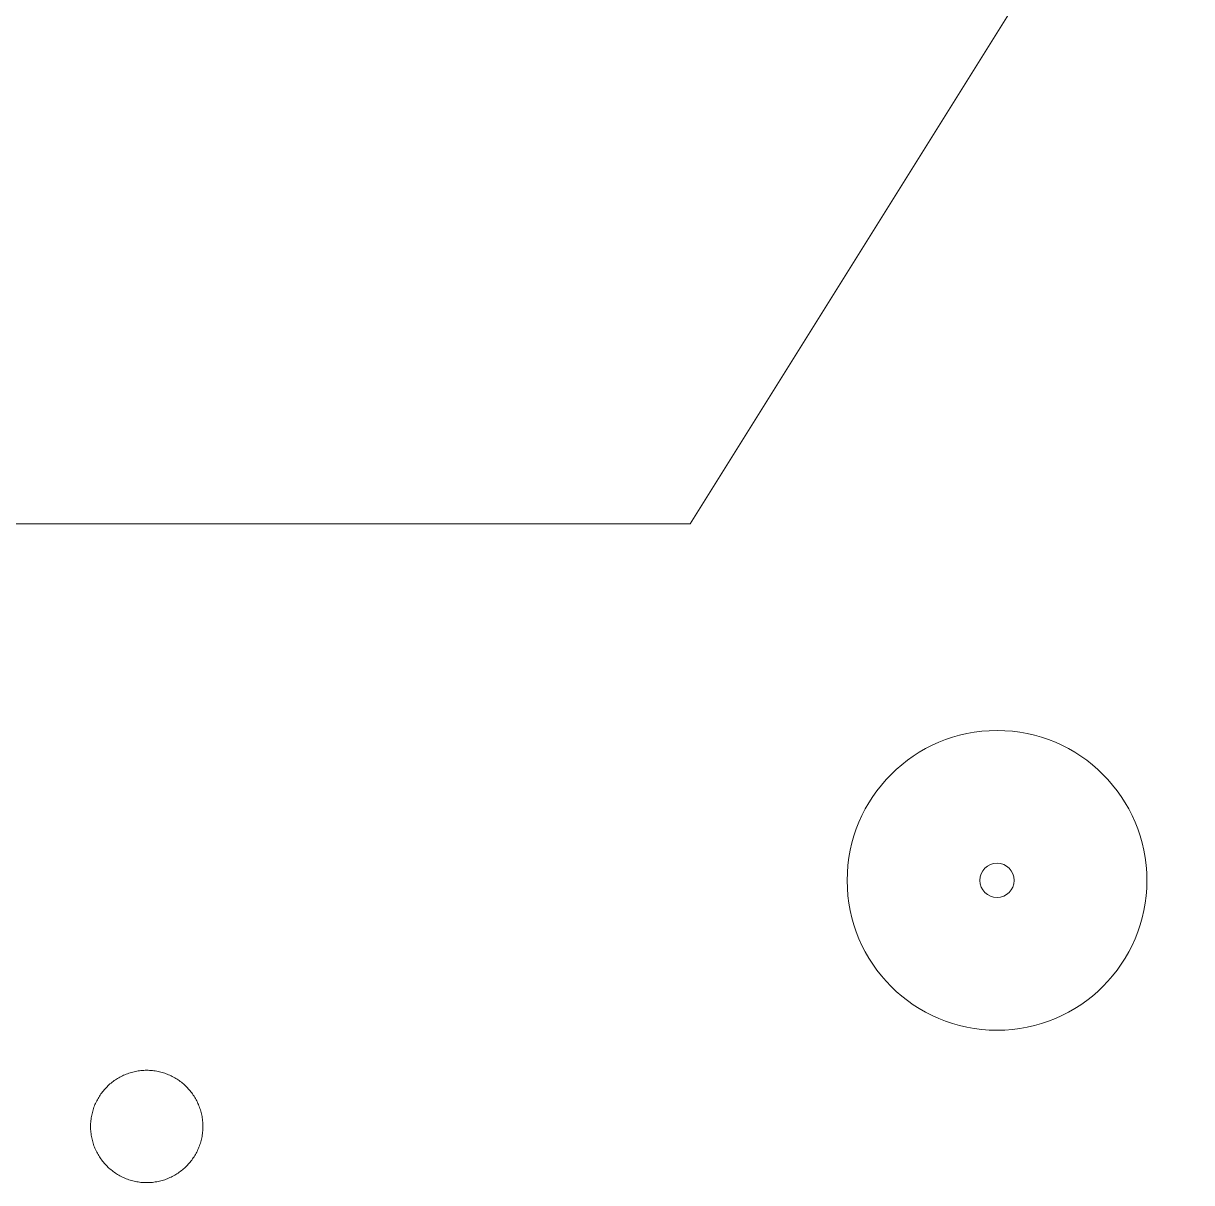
# Model space of a CAD drawing. Header units: millimetres. Extents: x -219 to 191, y -102 to 142.
# Drawn here: x -123.1 to -27.6, y -61.4 to 33.4 of the extents above; entities that cross this region are included whole.
import ezdxf

# ---------------------------------------------------------------- set-up
doc = ezdxf.new("R2010")
doc.units = ezdxf.units.MM
doc.header["$MEASUREMENT"] = 0
doc.layers.add('Camada 1', color=7, linetype='Continuous')

msp = doc.modelspace()

# ---------------------------------------------------------------- linework, layer by layer
at = {"layer": 'Camada 1', "color": 1, "lineweight": 9}
for points, knots in [([(-218.6174, -7.5542), (-218.6174, -7.5542), (-218.6174, 46.413), (-218.6174, 46.413), (-218.6174, 46.413), (-218.6174, 62.7287), (-210.6568, 78.0181), (-197.2905, 87.3746), (-197.2905, 87.3746), (-197.2905, 87.3746), (-131.5294, 133.4074), (-131.5294, 133.4074), (-131.5294, 133.4074), (-123.1252, 139.2903), (-113.1148, 142.4458), (-102.8562, 142.4458), (-102.8562, 142.4458), (-102.8562, 142.4458), (56.3826, 142.4458), (56.3826, 142.4458), (56.3826, 142.4458), (63.0131, 142.4458), (69.3719, 139.8118), (74.0603, 135.1234), (74.0603, 135.1234), (78.7487, 130.435), (81.3826, 124.0762), (81.3826, 117.4458), (81.3826, 117.4458), (81.3826, 117.4458), (81.3826, 112.9409), (81.3826, 112.9409), (81.3826, 112.9409), (81.3826, 101.0238), (72.9712, 90.7635), (61.2856, 88.4263), (61.2856, 88.4263), (61.2856, 88.4263), (2.5409, 76.6774), (2.5409, 76.6774), (2.5409, 76.6774), (-10.9627, 73.9767), (-22.7546, 65.8261), (-30.0533, 54.1483), (-30.0533, 54.1483), (-30.0533, 54.1483), (-68.6174, -7.5542), (-68.6174, -7.5542), (-68.6174, -7.5542), (-68.6174, -7.5542), (-218.6174, -7.5542), (-218.6174, -7.5542)], [0, 0, 0, 0, 0.0714286, 0.0714286, 0.0714286, 0.0714286, 0.1428571, 0.1428571, 0.1428571, 0.1428571, 0.2142857, 0.2142857, 0.2142857, 0.2142857, 0.2857143, 0.2857143, 0.2857143, 0.2857143, 0.3571429, 0.3571429, 0.3571429, 0.3571429, 0.4285714, 0.4285714, 0.4285714, 0.4285714, 0.5, 0.5, 0.5, 0.5, 0.5714286, 0.5714286, 0.5714286, 0.5714286, 0.6428571, 0.6428571, 0.6428571, 0.6428571, 0.7142857, 0.7142857, 0.7142857, 0.7142857, 0.7857143, 0.7857143, 0.7857143, 0.7857143, 0.8571429, 0.8571429, 0.8571429, 0.8571429, 1, 1, 1, 1]), ([(-55.7717, -36.6831), (-55.7717, -29.9177), (-50.2872, -24.4332), (-43.5217, -24.4331), (-43.5217, -24.4331), (-36.7563, -24.4331), (-31.2718, -29.9176), (-31.2718, -36.6831), (-31.2718, -36.6831), (-31.2718, -43.4485), (-36.7563, -48.933), (-43.5217, -48.933), (-43.5217, -48.933), (-50.2871, -48.9331), (-55.7717, -43.4486), (-55.7717, -36.6832)], [0, 0, 0, 0, 0.2, 0.2, 0.2, 0.2, 0.4, 0.4, 0.4, 0.4, 0.6, 0.6, 0.6, 0.6, 1, 1, 1, 1]), ([(-44.9217, -36.6831), (-44.9217, -35.9099), (-44.2949, -35.2831), (-43.5217, -35.2831), (-43.5217, -35.2831), (-42.7485, -35.2831), (-42.1217, -35.9099), (-42.1217, -36.6831), (-42.1217, -36.6831), (-42.1217, -37.4563), (-42.7485, -38.0831), (-43.5217, -38.0831), (-43.5217, -38.0831), (-44.2949, -38.0831), (-44.9217, -37.4563), (-44.9217, -36.6831)], [0, 0, 0, 0, 0.2, 0.2, 0.2, 0.2, 0.4, 0.4, 0.4, 0.4, 0.6, 0.6, 0.6, 0.6, 1, 1, 1, 1]), ([(-113.03, -52.2014), (-113.03, -52.2014), (-113.1486, -52.2029), (-113.1486, -52.2029), (-113.1486, -52.2029), (-113.1486, -52.2029), (-113.2663, -52.2074), (-113.2663, -52.2074), (-113.2663, -52.2074), (-113.2663, -52.2074), (-113.3832, -52.2148), (-113.3832, -52.2148), (-113.3832, -52.2148), (-113.3832, -52.2148), (-113.4994, -52.2251), (-113.4994, -52.2251), (-113.4994, -52.2251), (-113.4994, -52.2251), (-113.6147, -52.2383), (-113.6147, -52.2383), (-113.6147, -52.2383), (-113.6147, -52.2383), (-113.7291, -52.2543), (-113.7291, -52.2543), (-113.7291, -52.2543), (-113.7291, -52.2543), (-113.8426, -52.2731), (-113.8426, -52.2731), (-113.8426, -52.2731), (-113.8426, -52.2731), (-113.9551, -52.2947), (-113.9551, -52.2947), (-113.9551, -52.2947), (-113.9551, -52.2947), (-114.0667, -52.319), (-114.0667, -52.319), (-114.0667, -52.319), (-114.0667, -52.319), (-114.1772, -52.346), (-114.1772, -52.346), (-114.1772, -52.346), (-114.1772, -52.346), (-114.2866, -52.3756), (-114.2866, -52.3756), (-114.2866, -52.3756), (-114.2866, -52.3756), (-114.395, -52.4078), (-114.395, -52.4078), (-114.395, -52.4078), (-114.395, -52.4078), (-114.5022, -52.4426), (-114.5022, -52.4426), (-114.5022, -52.4426), (-114.5022, -52.4426), (-114.6083, -52.48), (-114.6083, -52.48), (-114.6083, -52.48), (-114.6083, -52.48), (-114.7131, -52.5198), (-114.7131, -52.5198), (-114.7131, -52.5198), (-114.7131, -52.5198), (-114.8167, -52.5622), (-114.8167, -52.5622), (-114.8167, -52.5622), (-114.8167, -52.5622), (-114.919, -52.6069), (-114.919, -52.6069), (-114.919, -52.6069), (-114.919, -52.6069), (-115.02, -52.6541), (-115.02, -52.6541), (-115.02, -52.6541), (-115.02, -52.6541), (-115.1197, -52.7036), (-115.1197, -52.7036), (-115.1197, -52.7036), (-115.1197, -52.7036), (-115.2179, -52.7554), (-115.2179, -52.7554), (-115.2179, -52.7554), (-115.2179, -52.7554), (-115.3148, -52.8096), (-115.3148, -52.8096), (-115.3148, -52.8096), (-115.3148, -52.8096), (-115.4101, -52.866), (-115.4101, -52.866), (-115.4101, -52.866), (-115.4101, -52.866), (-115.504, -52.9246), (-115.504, -52.9246), (-115.504, -52.9246), (-115.504, -52.9246), (-115.5964, -52.9853), (-115.5964, -52.9853), (-115.5964, -52.9853), (-115.5964, -52.9853), (-115.6872, -53.0483), (-115.6872, -53.0483), (-115.6872, -53.0483), (-115.6872, -53.0483), (-115.7763, -53.1133), (-115.7763, -53.1133), (-115.7763, -53.1133), (-115.7763, -53.1133), (-115.8639, -53.1804), (-115.8639, -53.1804), (-115.8639, -53.1804), (-115.8639, -53.1804), (-115.9497, -53.2496), (-115.9497, -53.2496), (-115.9497, -53.2496), (-115.9497, -53.2496), (-116.0339, -53.3207), (-116.0339, -53.3207), (-116.0339, -53.3207), (-116.0339, -53.3207), (-116.1163, -53.3938), (-116.1163, -53.3938), (-116.1163, -53.3938), (-116.1163, -53.3938), (-116.1969, -53.4689), (-116.1969, -53.4689), (-116.1969, -53.4689), (-116.1969, -53.4689), (-116.2757, -53.5458), (-116.2757, -53.5458), (-116.2757, -53.5458), (-116.2757, -53.5458), (-116.3526, -53.6246), (-116.3526, -53.6246), (-116.3526, -53.6246), (-116.3526, -53.6246), (-116.4277, -53.7052), (-116.4277, -53.7052), (-116.4277, -53.7052), (-116.4277, -53.7052), (-116.5008, -53.7876), (-116.5008, -53.7876), (-116.5008, -53.7876), (-116.5008, -53.7876), (-116.5719, -53.8718), (-116.5719, -53.8718), (-116.5719, -53.8718), (-116.5719, -53.8718), (-116.6411, -53.9576), (-116.6411, -53.9576), (-116.6411, -53.9576), (-116.6411, -53.9576), (-116.7082, -54.0452), (-116.7082, -54.0452), (-116.7082, -54.0452), (-116.7082, -54.0452), (-116.7732, -54.1344), (-116.7732, -54.1344), (-116.7732, -54.1344), (-116.7732, -54.1344), (-116.8362, -54.2251), (-116.8362, -54.2251), (-116.8362, -54.2251), (-116.8362, -54.2251), (-116.897, -54.3175), (-116.897, -54.3175), (-116.897, -54.3175), (-116.897, -54.3175), (-116.9556, -54.4114), (-116.9556, -54.4114), (-116.9556, -54.4114), (-116.9556, -54.4114), (-117.012, -54.5067), (-117.012, -54.5067), (-117.012, -54.5067), (-117.012, -54.5067), (-117.0661, -54.6036), (-117.0661, -54.6036), (-117.0661, -54.6036), (-117.0661, -54.6036), (-117.1179, -54.7018), (-117.1179, -54.7018), (-117.1179, -54.7018), (-117.1179, -54.7018), (-117.1675, -54.8015), (-117.1675, -54.8015), (-117.1675, -54.8015), (-117.1675, -54.8015), (-117.2146, -54.9025), (-117.2146, -54.9025), (-117.2146, -54.9025), (-117.2146, -54.9025), (-117.2594, -55.0048), (-117.2594, -55.0048), (-117.2594, -55.0048), (-117.2594, -55.0048), (-117.3017, -55.1084), (-117.3017, -55.1084), (-117.3017, -55.1084), (-117.3017, -55.1084), (-117.3416, -55.2132), (-117.3416, -55.2132), (-117.3416, -55.2132), (-117.3416, -55.2132), (-117.3789, -55.3193), (-117.3789, -55.3193), (-117.3789, -55.3193), (-117.3789, -55.3193), (-117.4137, -55.4265), (-117.4137, -55.4265), (-117.4137, -55.4265), (-117.4137, -55.4265), (-117.446, -55.5349), (-117.446, -55.5349), (-117.446, -55.5349), (-117.446, -55.5349), (-117.4756, -55.6443), (-117.4756, -55.6443), (-117.4756, -55.6443), (-117.4756, -55.6443), (-117.5026, -55.7549), (-117.5026, -55.7549), (-117.5026, -55.7549), (-117.5026, -55.7549), (-117.5268, -55.8664), (-117.5268, -55.8664), (-117.5268, -55.8664), (-117.5268, -55.8664), (-117.5484, -55.9789), (-117.5484, -55.9789), (-117.5484, -55.9789), (-117.5484, -55.9789), (-117.5672, -56.0924), (-117.5672, -56.0924), (-117.5672, -56.0924), (-117.5672, -56.0924), (-117.5832, -56.2068), (-117.5832, -56.2068), (-117.5832, -56.2068), (-117.5832, -56.2068), (-117.5964, -56.3221), (-117.5964, -56.3221), (-117.5964, -56.3221), (-117.5964, -56.3221), (-117.6067, -56.4383), (-117.6067, -56.4383), (-117.6067, -56.4383), (-117.6067, -56.4383), (-117.6141, -56.5552), (-117.6141, -56.5552), (-117.6141, -56.5552), (-117.6141, -56.5552), (-117.6186, -56.673), (-117.6186, -56.673), (-117.6186, -56.673), (-117.6186, -56.673), (-117.6201, -56.7914), (-117.6201, -56.7914), (-117.6201, -56.7914), (-117.6201, -56.7914), (-117.6186, -56.9099), (-117.6186, -56.9099), (-117.6186, -56.9099), (-117.6186, -56.9099), (-117.6141, -57.0276), (-117.6141, -57.0276), (-117.6141, -57.0276), (-117.6141, -57.0276), (-117.6067, -57.1446), (-117.6067, -57.1446), (-117.6067, -57.1446), (-117.6067, -57.1446), (-117.5964, -57.2607), (-117.5964, -57.2607), (-117.5964, -57.2607), (-117.5964, -57.2607), (-117.5832, -57.376), (-117.5832, -57.376), (-117.5832, -57.376), (-117.5832, -57.376), (-117.5672, -57.4904), (-117.5672, -57.4904), (-117.5672, -57.4904), (-117.5672, -57.4904), (-117.5484, -57.6039), (-117.5484, -57.6039), (-117.5484, -57.6039), (-117.5484, -57.6039), (-117.5268, -57.7165), (-117.5268, -57.7165), (-117.5268, -57.7165), (-117.5268, -57.7165), (-117.5026, -57.828), (-117.5026, -57.828), (-117.5026, -57.828), (-117.5026, -57.828), (-117.4756, -57.9385), (-117.4756, -57.9385), (-117.4756, -57.9385), (-117.4756, -57.9385), (-117.446, -58.048), (-117.446, -58.048), (-117.446, -58.048), (-117.446, -58.048), (-117.4137, -58.1563), (-117.4137, -58.1563), (-117.4137, -58.1563), (-117.4137, -58.1563), (-117.3789, -58.2636), (-117.3789, -58.2636), (-117.3789, -58.2636), (-117.3789, -58.2636), (-117.3416, -58.3696), (-117.3416, -58.3696), (-117.3416, -58.3696), (-117.3416, -58.3696), (-117.3017, -58.4745), (-117.3017, -58.4745), (-117.3017, -58.4745), (-117.3017, -58.4745), (-117.2594, -58.578), (-117.2594, -58.578), (-117.2594, -58.578), (-117.2594, -58.578), (-117.2146, -58.6804), (-117.2146, -58.6804), (-117.2146, -58.6804), (-117.2146, -58.6804), (-117.1675, -58.7814), (-117.1675, -58.7814), (-117.1675, -58.7814), (-117.1675, -58.7814), (-117.118, -58.881), (-117.118, -58.881), (-117.118, -58.881), (-117.118, -58.881), (-117.0661, -58.9793), (-117.0661, -58.9793), (-117.0661, -58.9793), (-117.0661, -58.9793), (-117.012, -59.0761), (-117.012, -59.0761), (-117.012, -59.0761), (-117.012, -59.0761), (-116.9556, -59.1715), (-116.9556, -59.1715), (-116.9556, -59.1715), (-116.9556, -59.1715), (-116.897, -59.2654), (-116.897, -59.2654), (-116.897, -59.2654), (-116.897, -59.2654), (-116.8362, -59.3577), (-116.8362, -59.3577), (-116.8362, -59.3577), (-116.8362, -59.3577), (-116.7733, -59.4485), (-116.7733, -59.4485), (-116.7733, -59.4485), (-116.7733, -59.4485), (-116.7082, -59.5377), (-116.7082, -59.5377), (-116.7082, -59.5377), (-116.7082, -59.5377), (-116.6411, -59.6252), (-116.6411, -59.6252), (-116.6411, -59.6252), (-116.6411, -59.6252), (-116.572, -59.7111), (-116.572, -59.7111), (-116.572, -59.7111), (-116.572, -59.7111), (-116.5008, -59.7952), (-116.5008, -59.7952), (-116.5008, -59.7952), (-116.5008, -59.7952), (-116.4277, -59.8776), (-116.4277, -59.8776), (-116.4277, -59.8776), (-116.4277, -59.8776), (-116.3527, -59.9582), (-116.3527, -59.9582), (-116.3527, -59.9582), (-116.3527, -59.9582), (-116.2757, -60.037), (-116.2757, -60.037), (-116.2757, -60.037), (-116.2757, -60.037), (-116.1969, -60.114), (-116.1969, -60.114), (-116.1969, -60.114), (-116.1969, -60.114), (-116.1163, -60.189), (-116.1163, -60.189), (-116.1163, -60.189), (-116.1163, -60.189), (-116.0339, -60.2621), (-116.0339, -60.2621), (-116.0339, -60.2621), (-116.0339, -60.2621), (-115.9498, -60.3333), (-115.9498, -60.3333), (-115.9498, -60.3333), (-115.9498, -60.3333), (-115.8639, -60.4024), (-115.8639, -60.4024), (-115.8639, -60.4024), (-115.8639, -60.4024), (-115.7764, -60.4696), (-115.7764, -60.4696), (-115.7764, -60.4696), (-115.7764, -60.4696), (-115.6872, -60.5346), (-115.6872, -60.5346), (-115.6872, -60.5346), (-115.6872, -60.5346), (-115.5964, -60.5975), (-115.5964, -60.5975), (-115.5964, -60.5975), (-115.5964, -60.5975), (-115.5041, -60.6583), (-115.5041, -60.6583), (-115.5041, -60.6583), (-115.5041, -60.6583), (-115.4102, -60.7169), (-115.4102, -60.7169), (-115.4102, -60.7169), (-115.4102, -60.7169), (-115.3148, -60.7733), (-115.3148, -60.7733), (-115.3148, -60.7733), (-115.3148, -60.7733), (-115.218, -60.8274), (-115.218, -60.8274), (-115.218, -60.8274), (-115.218, -60.8274), (-115.1197, -60.8793), (-115.1197, -60.8793), (-115.1197, -60.8793), (-115.1197, -60.8793), (-115.0201, -60.9288), (-115.0201, -60.9288), (-115.0201, -60.9288), (-115.0201, -60.9288), (-114.9191, -60.976), (-114.9191, -60.976), (-114.9191, -60.976), (-114.9191, -60.976), (-114.8167, -61.0207), (-114.8167, -61.0207), (-114.8167, -61.0207), (-114.8167, -61.0207), (-114.7131, -61.0631), (-114.7131, -61.0631), (-114.7131, -61.0631), (-114.7131, -61.0631), (-114.6083, -61.1029), (-114.6083, -61.1029), (-114.6083, -61.1029), (-114.6083, -61.1029), (-114.5023, -61.1403), (-114.5023, -61.1403), (-114.5023, -61.1403), (-114.5023, -61.1403), (-114.395, -61.1751), (-114.395, -61.1751), (-114.395, -61.1751), (-114.395, -61.1751), (-114.2867, -61.2073), (-114.2867, -61.2073), (-114.2867, -61.2073), (-114.2867, -61.2073), (-114.1772, -61.2369), (-114.1772, -61.2369), (-114.1772, -61.2369), (-114.1772, -61.2369), (-114.0667, -61.2639), (-114.0667, -61.2639), (-114.0667, -61.2639), (-114.0667, -61.2639), (-113.9551, -61.2882), (-113.9551, -61.2882), (-113.9551, -61.2882), (-113.9551, -61.2882), (-113.8426, -61.3098), (-113.8426, -61.3098), (-113.8426, -61.3098), (-113.8426, -61.3098), (-113.7291, -61.3286), (-113.7291, -61.3286), (-113.7291, -61.3286), (-113.7291, -61.3286), (-113.6147, -61.3446), (-113.6147, -61.3446), (-113.6147, -61.3446), (-113.6147, -61.3446), (-113.4994, -61.3578), (-113.4994, -61.3578), (-113.4994, -61.3578), (-113.4994, -61.3578), (-113.3833, -61.3681), (-113.3833, -61.3681), (-113.3833, -61.3681), (-113.3833, -61.3681), (-113.2663, -61.3755), (-113.2663, -61.3755), (-113.2663, -61.3755), (-113.2663, -61.3755), (-113.1486, -61.38), (-113.1486, -61.38), (-113.1486, -61.38), (-113.1486, -61.38), (-113.0301, -61.3814), (-113.0301, -61.3814), (-113.0301, -61.3814), (-113.0301, -61.3814), (-112.9116, -61.38), (-112.9116, -61.38), (-112.9116, -61.38), (-112.9116, -61.38), (-112.7939, -61.3755), (-112.7939, -61.3755), (-112.7939, -61.3755), (-112.7939, -61.3755), (-112.6769, -61.3681), (-112.6769, -61.3681), (-112.6769, -61.3681), (-112.6769, -61.3681), (-112.5608, -61.3578), (-112.5608, -61.3578), (-112.5608, -61.3578), (-112.5608, -61.3578), (-112.4455, -61.3446), (-112.4455, -61.3446), (-112.4455, -61.3446), (-112.4455, -61.3446), (-112.3311, -61.3286), (-112.3311, -61.3286), (-112.3311, -61.3286), (-112.3311, -61.3286), (-112.2176, -61.3098), (-112.2176, -61.3098), (-112.2176, -61.3098), (-112.2176, -61.3098), (-112.1051, -61.2882), (-112.1051, -61.2882), (-112.1051, -61.2882), (-112.1051, -61.2882), (-111.9935, -61.2639), (-111.9935, -61.2639), (-111.9935, -61.2639), (-111.9935, -61.2639), (-111.883, -61.2369), (-111.883, -61.2369), (-111.883, -61.2369), (-111.883, -61.2369), (-111.7735, -61.2073), (-111.7735, -61.2073), (-111.7735, -61.2073), (-111.7735, -61.2073), (-111.6652, -61.1751), (-111.6652, -61.1751), (-111.6652, -61.1751), (-111.6652, -61.1751), (-111.5579, -61.1403), (-111.5579, -61.1403), (-111.5579, -61.1403), (-111.5579, -61.1403), (-111.4519, -61.1029), (-111.4519, -61.1029), (-111.4519, -61.1029), (-111.4519, -61.1029), (-111.3471, -61.0631), (-111.3471, -61.0631), (-111.3471, -61.0631), (-111.3471, -61.0631), (-111.2435, -61.0207), (-111.2435, -61.0207), (-111.2435, -61.0207), (-111.2435, -61.0207), (-111.1411, -60.976), (-111.1411, -60.976), (-111.1411, -60.976), (-111.1411, -60.976), (-111.0401, -60.9288), (-111.0401, -60.9288), (-111.0401, -60.9288), (-111.0401, -60.9288), (-110.9405, -60.8793), (-110.9405, -60.8793), (-110.9405, -60.8793), (-110.9405, -60.8793), (-110.8422, -60.8275), (-110.8422, -60.8275), (-110.8422, -60.8275), (-110.8422, -60.8275), (-110.7454, -60.7733), (-110.7454, -60.7733), (-110.7454, -60.7733), (-110.7454, -60.7733), (-110.65, -60.7169), (-110.65, -60.7169), (-110.65, -60.7169), (-110.65, -60.7169), (-110.5561, -60.6583), (-110.5561, -60.6583), (-110.5561, -60.6583), (-110.5561, -60.6583), (-110.4638, -60.5976), (-110.4638, -60.5976), (-110.4638, -60.5976), (-110.4638, -60.5976), (-110.373, -60.5346), (-110.373, -60.5346), (-110.373, -60.5346), (-110.373, -60.5346), (-110.2838, -60.4696), (-110.2838, -60.4696), (-110.2838, -60.4696), (-110.2838, -60.4696), (-110.1963, -60.4025), (-110.1963, -60.4025), (-110.1963, -60.4025), (-110.1963, -60.4025), (-110.1104, -60.3333), (-110.1104, -60.3333), (-110.1104, -60.3333), (-110.1104, -60.3333), (-110.0263, -60.2622), (-110.0263, -60.2622), (-110.0263, -60.2622), (-110.0263, -60.2622), (-109.9439, -60.1891), (-109.9439, -60.1891), (-109.9439, -60.1891), (-109.9439, -60.1891), (-109.8633, -60.114), (-109.8633, -60.114), (-109.8633, -60.114), (-109.8633, -60.114), (-109.7845, -60.0371), (-109.7845, -60.0371), (-109.7845, -60.0371), (-109.7845, -60.0371), (-109.7075, -59.9583), (-109.7075, -59.9583), (-109.7075, -59.9583), (-109.7075, -59.9583), (-109.6325, -59.8777), (-109.6325, -59.8777), (-109.6325, -59.8777), (-109.6325, -59.8777), (-109.5594, -59.7953), (-109.5594, -59.7953), (-109.5594, -59.7953), (-109.5594, -59.7953), (-109.4882, -59.7111), (-109.4882, -59.7111), (-109.4882, -59.7111), (-109.4882, -59.7111), (-109.4191, -59.6253), (-109.4191, -59.6253), (-109.4191, -59.6253), (-109.4191, -59.6253), (-109.352, -59.5377), (-109.352, -59.5377), (-109.352, -59.5377), (-109.352, -59.5377), (-109.2869, -59.4485), (-109.2869, -59.4485), (-109.2869, -59.4485), (-109.2869, -59.4485), (-109.224, -59.3578), (-109.224, -59.3578), (-109.224, -59.3578), (-109.224, -59.3578), (-109.1632, -59.2654), (-109.1632, -59.2654), (-109.1632, -59.2654), (-109.1632, -59.2654), (-109.1046, -59.1715), (-109.1046, -59.1715), (-109.1046, -59.1715), (-109.1046, -59.1715), (-109.0482, -59.0762), (-109.0482, -59.0762), (-109.0482, -59.0762), (-109.0482, -59.0762), (-108.9941, -58.9793), (-108.9941, -58.9793), (-108.9941, -58.9793), (-108.9941, -58.9793), (-108.9422, -58.8811), (-108.9422, -58.8811), (-108.9422, -58.8811), (-108.9422, -58.8811), (-108.8927, -58.7814), (-108.8927, -58.7814), (-108.8927, -58.7814), (-108.8927, -58.7814), (-108.8456, -58.6804), (-108.8456, -58.6804), (-108.8456, -58.6804), (-108.8456, -58.6804), (-108.8008, -58.5781), (-108.8008, -58.5781), (-108.8008, -58.5781), (-108.8008, -58.5781), (-108.7585, -58.4745), (-108.7585, -58.4745), (-108.7585, -58.4745), (-108.7585, -58.4745), (-108.7186, -58.3697), (-108.7186, -58.3697), (-108.7186, -58.3697), (-108.7186, -58.3697), (-108.6813, -58.2636), (-108.6813, -58.2636), (-108.6813, -58.2636), (-108.6813, -58.2636), (-108.6465, -58.1564), (-108.6465, -58.1564), (-108.6465, -58.1564), (-108.6465, -58.1564), (-108.6142, -58.048), (-108.6142, -58.048), (-108.6142, -58.048), (-108.6142, -58.048), (-108.5846, -57.9386), (-108.5846, -57.9386), (-108.5846, -57.9386), (-108.5846, -57.9386), (-108.5576, -57.828), (-108.5576, -57.828), (-108.5576, -57.828), (-108.5576, -57.828), (-108.5334, -57.7165), (-108.5334, -57.7165), (-108.5334, -57.7165), (-108.5334, -57.7165), (-108.5118, -57.604), (-108.5118, -57.604), (-108.5118, -57.604), (-108.5118, -57.604), (-108.493, -57.4905), (-108.493, -57.4905), (-108.493, -57.4905), (-108.493, -57.4905), (-108.477, -57.3761), (-108.477, -57.3761), (-108.477, -57.3761), (-108.477, -57.3761), (-108.4638, -57.2608), (-108.4638, -57.2608), (-108.4638, -57.2608), (-108.4638, -57.2608), (-108.4535, -57.1446), (-108.4535, -57.1446), (-108.4535, -57.1446), (-108.4535, -57.1446), (-108.4461, -57.0277), (-108.4461, -57.0277), (-108.4461, -57.0277), (-108.4461, -57.0277), (-108.4416, -56.9099), (-108.4416, -56.9099), (-108.4416, -56.9099), (-108.4416, -56.9099), (-108.4401, -56.7914), (-108.4401, -56.7914), (-108.4401, -56.7914), (-108.4401, -56.7914), (-108.4416, -56.673), (-108.4416, -56.673), (-108.4416, -56.673), (-108.4416, -56.673), (-108.4461, -56.5552), (-108.4461, -56.5552), (-108.4461, -56.5552), (-108.4461, -56.5552), (-108.4535, -56.4383), (-108.4535, -56.4383), (-108.4535, -56.4383), (-108.4535, -56.4383), (-108.4638, -56.3221), (-108.4638, -56.3221), (-108.4638, -56.3221), (-108.4638, -56.3221), (-108.477, -56.2068), (-108.477, -56.2068), (-108.477, -56.2068), (-108.477, -56.2068), (-108.493, -56.0924), (-108.493, -56.0924), (-108.493, -56.0924), (-108.493, -56.0924), (-108.5118, -55.9789), (-108.5118, -55.9789), (-108.5118, -55.9789), (-108.5118, -55.9789), (-108.5333, -55.8664), (-108.5333, -55.8664), (-108.5333, -55.8664), (-108.5333, -55.8664), (-108.5576, -55.7549), (-108.5576, -55.7549), (-108.5576, -55.7549), (-108.5576, -55.7549), (-108.5846, -55.6443), (-108.5846, -55.6443), (-108.5846, -55.6443), (-108.5846, -55.6443), (-108.6142, -55.5349), (-108.6142, -55.5349), (-108.6142, -55.5349), (-108.6142, -55.5349), (-108.6464, -55.4265), (-108.6464, -55.4265), (-108.6464, -55.4265), (-108.6464, -55.4265), (-108.6812, -55.3193), (-108.6812, -55.3193), (-108.6812, -55.3193), (-108.6812, -55.3193), (-108.7186, -55.2132), (-108.7186, -55.2132), (-108.7186, -55.2132), (-108.7186, -55.2132), (-108.7584, -55.1084), (-108.7584, -55.1084), (-108.7584, -55.1084), (-108.7584, -55.1084), (-108.8007, -55.0048), (-108.8007, -55.0048), (-108.8007, -55.0048), (-108.8007, -55.0048), (-108.8455, -54.9025), (-108.8455, -54.9025), (-108.8455, -54.9025), (-108.8455, -54.9025), (-108.8927, -54.8015), (-108.8927, -54.8015), (-108.8927, -54.8015), (-108.8927, -54.8015), (-108.9422, -54.7018), (-108.9422, -54.7018), (-108.9422, -54.7018), (-108.9422, -54.7018), (-108.994, -54.6036), (-108.994, -54.6036), (-108.994, -54.6036), (-108.994, -54.6036), (-109.0481, -54.5067), (-109.0481, -54.5067), (-109.0481, -54.5067), (-109.0481, -54.5067), (-109.1045, -54.4114), (-109.1045, -54.4114), (-109.1045, -54.4114), (-109.1045, -54.4114), (-109.1631, -54.3175), (-109.1631, -54.3175), (-109.1631, -54.3175), (-109.1631, -54.3175), (-109.2239, -54.2251), (-109.2239, -54.2251), (-109.2239, -54.2251), (-109.2239, -54.2251), (-109.2868, -54.1344), (-109.2868, -54.1344), (-109.2868, -54.1344), (-109.2868, -54.1344), (-109.3519, -54.0452), (-109.3519, -54.0452), (-109.3519, -54.0452), (-109.3519, -54.0452), (-109.419, -53.9576), (-109.419, -53.9576), (-109.419, -53.9576), (-109.419, -53.9576), (-109.4881, -53.8718), (-109.4881, -53.8718), (-109.4881, -53.8718), (-109.4881, -53.8718), (-109.5593, -53.7876), (-109.5593, -53.7876), (-109.5593, -53.7876), (-109.5593, -53.7876), (-109.6324, -53.7052), (-109.6324, -53.7052), (-109.6324, -53.7052), (-109.6324, -53.7052), (-109.7075, -53.6246), (-109.7075, -53.6246), (-109.7075, -53.6246), (-109.7075, -53.6246), (-109.7844, -53.5458), (-109.7844, -53.5458), (-109.7844, -53.5458), (-109.7844, -53.5458), (-109.8632, -53.4689), (-109.8632, -53.4689), (-109.8632, -53.4689), (-109.8632, -53.4689), (-109.9438, -53.3938), (-109.9438, -53.3938), (-109.9438, -53.3938), (-109.9438, -53.3938), (-110.0262, -53.3207), (-110.0262, -53.3207), (-110.0262, -53.3207), (-110.0262, -53.3207), (-110.1103, -53.2496), (-110.1103, -53.2496), (-110.1103, -53.2496), (-110.1103, -53.2496), (-110.1962, -53.1804), (-110.1962, -53.1804), (-110.1962, -53.1804), (-110.1962, -53.1804), (-110.2837, -53.1133), (-110.2837, -53.1133), (-110.2837, -53.1133), (-110.2837, -53.1133), (-110.3729, -53.0483), (-110.3729, -53.0483), (-110.3729, -53.0483), (-110.3729, -53.0483), (-110.4637, -52.9853), (-110.4637, -52.9853), (-110.4637, -52.9853), (-110.4637, -52.9853), (-110.556, -52.9246), (-110.556, -52.9246), (-110.556, -52.9246), (-110.556, -52.9246), (-110.6499, -52.866), (-110.6499, -52.866), (-110.6499, -52.866), (-110.6499, -52.866), (-110.7453, -52.8096), (-110.7453, -52.8096), (-110.7453, -52.8096), (-110.7453, -52.8096), (-110.8421, -52.7554), (-110.8421, -52.7554), (-110.8421, -52.7554), (-110.8421, -52.7554), (-110.9404, -52.7036), (-110.9404, -52.7036), (-110.9404, -52.7036), (-110.9404, -52.7036), (-111.04, -52.6541), (-111.04, -52.6541), (-111.04, -52.6541), (-111.04, -52.6541), (-111.141, -52.6069), (-111.141, -52.6069), (-111.141, -52.6069), (-111.141, -52.6069), (-111.2434, -52.5622), (-111.2434, -52.5622), (-111.2434, -52.5622), (-111.2434, -52.5622), (-111.347, -52.5198), (-111.347, -52.5198), (-111.347, -52.5198), (-111.347, -52.5198), (-111.4518, -52.48), (-111.4518, -52.48), (-111.4518, -52.48), (-111.4518, -52.48), (-111.5578, -52.4426), (-111.5578, -52.4426), (-111.5578, -52.4426), (-111.5578, -52.4426), (-111.6651, -52.4078), (-111.6651, -52.4078), (-111.6651, -52.4078), (-111.6651, -52.4078), (-111.7734, -52.3756), (-111.7734, -52.3756), (-111.7734, -52.3756), (-111.7734, -52.3756), (-111.8829, -52.346), (-111.8829, -52.346), (-111.8829, -52.346), (-111.8829, -52.346), (-111.9934, -52.319), (-111.9934, -52.319), (-111.9934, -52.319), (-111.9934, -52.319), (-112.105, -52.2947), (-112.105, -52.2947), (-112.105, -52.2947), (-112.105, -52.2947), (-112.2175, -52.2731), (-112.2175, -52.2731), (-112.2175, -52.2731), (-112.2175, -52.2731), (-112.331, -52.2543), (-112.331, -52.2543), (-112.331, -52.2543), (-112.331, -52.2543), (-112.4454, -52.2383), (-112.4454, -52.2383), (-112.4454, -52.2383), (-112.4454, -52.2383), (-112.5607, -52.2251), (-112.5607, -52.2251), (-112.5607, -52.2251), (-112.5607, -52.2251), (-112.6768, -52.2148), (-112.6768, -52.2148), (-112.6768, -52.2148), (-112.6768, -52.2148), (-112.7938, -52.2074), (-112.7938, -52.2074), (-112.7938, -52.2074), (-112.7938, -52.2074), (-112.9115, -52.2029), (-112.9115, -52.2029), (-112.9115, -52.2029), (-112.9115, -52.2029), (-113.03, -52.2014), (-113.03, -52.2014)], [0, 0, 0, 0, 0.0038911, 0.0038911, 0.0038911, 0.0038911, 0.0077821, 0.0077821, 0.0077821, 0.0077821, 0.0116732, 0.0116732, 0.0116732, 0.0116732, 0.0155642, 0.0155642, 0.0155642, 0.0155642, 0.0194553, 0.0194553, 0.0194553, 0.0194553, 0.0233463, 0.0233463, 0.0233463, 0.0233463, 0.0272374, 0.0272374, 0.0272374, 0.0272374, 0.0311284, 0.0311284, 0.0311284, 0.0311284, 0.0350195, 0.0350195, 0.0350195, 0.0350195, 0.0389105, 0.0389105, 0.0389105, 0.0389105, 0.0428016, 0.0428016, 0.0428016, 0.0428016, 0.0466926, 0.0466926, 0.0466926, 0.0466926, 0.0505837, 0.0505837, 0.0505837, 0.0505837, 0.0544747, 0.0544747, 0.0544747, 0.0544747, 0.0583658, 0.0583658, 0.0583658, 0.0583658, 0.0622568, 0.0622568, 0.0622568, 0.0622568, 0.0661479, 0.0661479, 0.0661479, 0.0661479, 0.0700389, 0.0700389, 0.0700389, 0.0700389, 0.07393, 0.07393, 0.07393, 0.07393, 0.077821, 0.077821, 0.077821, 0.077821, 0.0817121, 0.0817121, 0.0817121, 0.0817121, 0.0856031, 0.0856031, 0.0856031, 0.0856031, 0.0894942, 0.0894942, 0.0894942, 0.0894942, 0.0933852, 0.0933852, 0.0933852, 0.0933852, 0.0972763, 0.0972763, 0.0972763, 0.0972763, 0.1011673, 0.1011673, 0.1011673, 0.1011673, 0.1050584, 0.1050584, 0.1050584, 0.1050584, 0.1089494, 0.1089494, 0.1089494, 0.1089494, 0.1128405, 0.1128405, 0.1128405, 0.1128405, 0.1167315, 0.1167315, 0.1167315, 0.1167315, 0.1206226, 0.1206226, 0.1206226, 0.1206226, 0.1245136, 0.1245136, 0.1245136, 0.1245136, 0.1284047, 0.1284047, 0.1284047, 0.1284047, 0.1322957, 0.1322957, 0.1322957, 0.1322957, 0.1361868, 0.1361868, 0.1361868, 0.1361868, 0.1400778, 0.1400778, 0.1400778, 0.1400778, 0.1439689, 0.1439689, 0.1439689, 0.1439689, 0.1478599, 0.1478599, 0.1478599, 0.1478599, 0.151751, 0.151751, 0.151751, 0.151751, 0.155642, 0.155642, 0.155642, 0.155642, 0.1595331, 0.1595331, 0.1595331, 0.1595331, 0.1634241, 0.1634241, 0.1634241, 0.1634241, 0.1673152, 0.1673152, 0.1673152, 0.1673152, 0.1712062, 0.1712062, 0.1712062, 0.1712062, 0.1750973, 0.1750973, 0.1750973, 0.1750973, 0.1789883, 0.1789883, 0.1789883, 0.1789883, 0.1828794, 0.1828794, 0.1828794, 0.1828794, 0.1867704, 0.1867704, 0.1867704, 0.1867704, 0.1906615, 0.1906615, 0.1906615, 0.1906615, 0.1945525, 0.1945525, 0.1945525, 0.1945525, 0.1984436, 0.1984436, 0.1984436, 0.1984436, 0.2023346, 0.2023346, 0.2023346, 0.2023346, 0.2062257, 0.2062257, 0.2062257, 0.2062257, 0.2101167, 0.2101167, 0.2101167, 0.2101167, 0.2140078, 0.2140078, 0.2140078, 0.2140078, 0.2178988, 0.2178988, 0.2178988, 0.2178988, 0.2217899, 0.2217899, 0.2217899, 0.2217899, 0.2256809, 0.2256809, 0.2256809, 0.2256809, 0.229572, 0.229572, 0.229572, 0.229572, 0.233463, 0.233463, 0.233463, 0.233463, 0.2373541, 0.2373541, 0.2373541, 0.2373541, 0.2412451, 0.2412451, 0.2412451, 0.2412451, 0.2451362, 0.2451362, 0.2451362, 0.2451362, 0.2490272, 0.2490272, 0.2490272, 0.2490272, 0.2529183, 0.2529183, 0.2529183, 0.2529183, 0.2568093, 0.2568093, 0.2568093, 0.2568093, 0.2607004, 0.2607004, 0.2607004, 0.2607004, 0.2645914, 0.2645914, 0.2645914, 0.2645914, 0.2684825, 0.2684825, 0.2684825, 0.2684825, 0.2723735, 0.2723735, 0.2723735, 0.2723735, 0.2762646, 0.2762646, 0.2762646, 0.2762646, 0.2801556, 0.2801556, 0.2801556, 0.2801556, 0.2840467, 0.2840467, 0.2840467, 0.2840467, 0.2879377, 0.2879377, 0.2879377, 0.2879377, 0.2918288, 0.2918288, 0.2918288, 0.2918288, 0.2957198, 0.2957198, 0.2957198, 0.2957198, 0.2996109, 0.2996109, 0.2996109, 0.2996109, 0.3035019, 0.3035019, 0.3035019, 0.3035019, 0.307393, 0.307393, 0.307393, 0.307393, 0.311284, 0.311284, 0.311284, 0.311284, 0.3151751, 0.3151751, 0.3151751, 0.3151751, 0.3190661, 0.3190661, 0.3190661, 0.3190661, 0.3229572, 0.3229572, 0.3229572, 0.3229572, 0.3268482, 0.3268482, 0.3268482, 0.3268482, 0.3307393, 0.3307393, 0.3307393, 0.3307393, 0.3346304, 0.3346304, 0.3346304, 0.3346304, 0.3385214, 0.3385214, 0.3385214, 0.3385214, 0.3424125, 0.3424125, 0.3424125, 0.3424125, 0.3463035, 0.3463035, 0.3463035, 0.3463035, 0.3501946, 0.3501946, 0.3501946, 0.3501946, 0.3540856, 0.3540856, 0.3540856, 0.3540856, 0.3579767, 0.3579767, 0.3579767, 0.3579767, 0.3618677, 0.3618677, 0.3618677, 0.3618677, 0.3657588, 0.3657588, 0.3657588, 0.3657588, 0.3696498, 0.3696498, 0.3696498, 0.3696498, 0.3735409, 0.3735409, 0.3735409, 0.3735409, 0.3774319, 0.3774319, 0.3774319, 0.3774319, 0.381323, 0.381323, 0.381323, 0.381323, 0.385214, 0.385214, 0.385214, 0.385214, 0.3891051, 0.3891051, 0.3891051, 0.3891051, 0.3929961, 0.3929961, 0.3929961, 0.3929961, 0.3968872, 0.3968872, 0.3968872, 0.3968872, 0.4007782, 0.4007782, 0.4007782, 0.4007782, 0.4046693, 0.4046693, 0.4046693, 0.4046693, 0.4085603, 0.4085603, 0.4085603, 0.4085603, 0.4124514, 0.4124514, 0.4124514, 0.4124514, 0.4163424, 0.4163424, 0.4163424, 0.4163424, 0.4202335, 0.4202335, 0.4202335, 0.4202335, 0.4241245, 0.4241245, 0.4241245, 0.4241245, 0.4280156, 0.4280156, 0.4280156, 0.4280156, 0.4319066, 0.4319066, 0.4319066, 0.4319066, 0.4357977, 0.4357977, 0.4357977, 0.4357977, 0.4396887, 0.4396887, 0.4396887, 0.4396887, 0.4435798, 0.4435798, 0.4435798, 0.4435798, 0.4474708, 0.4474708, 0.4474708, 0.4474708, 0.4513619, 0.4513619, 0.4513619, 0.4513619, 0.4552529, 0.4552529, 0.4552529, 0.4552529, 0.459144, 0.459144, 0.459144, 0.459144, 0.463035, 0.463035, 0.463035, 0.463035, 0.4669261, 0.4669261, 0.4669261, 0.4669261, 0.4708171, 0.4708171, 0.4708171, 0.4708171, 0.4747082, 0.4747082, 0.4747082, 0.4747082, 0.4785992, 0.4785992, 0.4785992, 0.4785992, 0.4824903, 0.4824903, 0.4824903, 0.4824903, 0.4863813, 0.4863813, 0.4863813, 0.4863813, 0.4902724, 0.4902724, 0.4902724, 0.4902724, 0.4941634, 0.4941634, 0.4941634, 0.4941634, 0.4980545, 0.4980545, 0.4980545, 0.4980545, 0.5019455, 0.5019455, 0.5019455, 0.5019455, 0.5058366, 0.5058366, 0.5058366, 0.5058366, 0.5097276, 0.5097276, 0.5097276, 0.5097276, 0.5136187, 0.5136187, 0.5136187, 0.5136187, 0.5175097, 0.5175097, 0.5175097, 0.5175097, 0.5214008, 0.5214008, 0.5214008, 0.5214008, 0.5252918, 0.5252918, 0.5252918, 0.5252918, 0.5291829, 0.5291829, 0.5291829, 0.5291829, 0.5330739, 0.5330739, 0.5330739, 0.5330739, 0.536965, 0.536965, 0.536965, 0.536965, 0.540856, 0.540856, 0.540856, 0.540856, 0.5447471, 0.5447471, 0.5447471, 0.5447471, 0.5486381, 0.5486381, 0.5486381, 0.5486381, 0.5525292, 0.5525292, 0.5525292, 0.5525292, 0.5564202, 0.5564202, 0.5564202, 0.5564202, 0.5603113, 0.5603113, 0.5603113, 0.5603113, 0.5642023, 0.5642023, 0.5642023, 0.5642023, 0.5680934, 0.5680934, 0.5680934, 0.5680934, 0.5719844, 0.5719844, 0.5719844, 0.5719844, 0.5758755, 0.5758755, 0.5758755, 0.5758755, 0.5797665, 0.5797665, 0.5797665, 0.5797665, 0.5836576, 0.5836576, 0.5836576, 0.5836576, 0.5875486, 0.5875486, 0.5875486, 0.5875486, 0.5914397, 0.5914397, 0.5914397, 0.5914397, 0.5953307, 0.5953307, 0.5953307, 0.5953307, 0.5992218, 0.5992218, 0.5992218, 0.5992218, 0.6031128, 0.6031128, 0.6031128, 0.6031128, 0.6070039, 0.6070039, 0.6070039, 0.6070039, 0.6108949, 0.6108949, 0.6108949, 0.6108949, 0.614786, 0.614786, 0.614786, 0.614786, 0.618677, 0.618677, 0.618677, 0.618677, 0.6225681, 0.6225681, 0.6225681, 0.6225681, 0.6264591, 0.6264591, 0.6264591, 0.6264591, 0.6303502, 0.6303502, 0.6303502, 0.6303502, 0.6342412, 0.6342412, 0.6342412, 0.6342412, 0.6381323, 0.6381323, 0.6381323, 0.6381323, 0.6420233, 0.6420233, 0.6420233, 0.6420233, 0.6459144, 0.6459144, 0.6459144, 0.6459144, 0.6498054, 0.6498054, 0.6498054, 0.6498054, 0.6536965, 0.6536965, 0.6536965, 0.6536965, 0.6575875, 0.6575875, 0.6575875, 0.6575875, 0.6614786, 0.6614786, 0.6614786, 0.6614786, 0.6653696, 0.6653696, 0.6653696, 0.6653696, 0.6692607, 0.6692607, 0.6692607, 0.6692607, 0.6731518, 0.6731518, 0.6731518, 0.6731518, 0.6770428, 0.6770428, 0.6770428, 0.6770428, 0.6809339, 0.6809339, 0.6809339, 0.6809339, 0.6848249, 0.6848249, 0.6848249, 0.6848249, 0.688716, 0.688716, 0.688716, 0.688716, 0.692607, 0.692607, 0.692607, 0.692607, 0.6964981, 0.6964981, 0.6964981, 0.6964981, 0.7003891, 0.7003891, 0.7003891, 0.7003891, 0.7042802, 0.7042802, 0.7042802, 0.7042802, 0.7081712, 0.7081712, 0.7081712, 0.7081712, 0.7120623, 0.7120623, 0.7120623, 0.7120623, 0.7159533, 0.7159533, 0.7159533, 0.7159533, 0.7198444, 0.7198444, 0.7198444, 0.7198444, 0.7237354, 0.7237354, 0.7237354, 0.7237354, 0.7276265, 0.7276265, 0.7276265, 0.7276265, 0.7315175, 0.7315175, 0.7315175, 0.7315175, 0.7354086, 0.7354086, 0.7354086, 0.7354086, 0.7392996, 0.7392996, 0.7392996, 0.7392996, 0.7431907, 0.7431907, 0.7431907, 0.7431907, 0.7470817, 0.7470817, 0.7470817, 0.7470817, 0.7509728, 0.7509728, 0.7509728, 0.7509728, 0.7548638, 0.7548638, 0.7548638, 0.7548638, 0.7587549, 0.7587549, 0.7587549, 0.7587549, 0.7626459, 0.7626459, 0.7626459, 0.7626459, 0.766537, 0.766537, 0.766537, 0.766537, 0.770428, 0.770428, 0.770428, 0.770428, 0.7743191, 0.7743191, 0.7743191, 0.7743191, 0.7782101, 0.7782101, 0.7782101, 0.7782101, 0.7821012, 0.7821012, 0.7821012, 0.7821012, 0.7859922, 0.7859922, 0.7859922, 0.7859922, 0.7898833, 0.7898833, 0.7898833, 0.7898833, 0.7937743, 0.7937743, 0.7937743, 0.7937743, 0.7976654, 0.7976654, 0.7976654, 0.7976654, 0.8015564, 0.8015564, 0.8015564, 0.8015564, 0.8054475, 0.8054475, 0.8054475, 0.8054475, 0.8093385, 0.8093385, 0.8093385, 0.8093385, 0.8132296, 0.8132296, 0.8132296, 0.8132296, 0.8171206, 0.8171206, 0.8171206, 0.8171206, 0.8210117, 0.8210117, 0.8210117, 0.8210117, 0.8249027, 0.8249027, 0.8249027, 0.8249027, 0.8287938, 0.8287938, 0.8287938, 0.8287938, 0.8326848, 0.8326848, 0.8326848, 0.8326848, 0.8365759, 0.8365759, 0.8365759, 0.8365759, 0.8404669, 0.8404669, 0.8404669, 0.8404669, 0.844358, 0.844358, 0.844358, 0.844358, 0.848249, 0.848249, 0.848249, 0.848249, 0.8521401, 0.8521401, 0.8521401, 0.8521401, 0.8560311, 0.8560311, 0.8560311, 0.8560311, 0.8599222, 0.8599222, 0.8599222, 0.8599222, 0.8638132, 0.8638132, 0.8638132, 0.8638132, 0.8677043, 0.8677043, 0.8677043, 0.8677043, 0.8715953, 0.8715953, 0.8715953, 0.8715953, 0.8754864, 0.8754864, 0.8754864, 0.8754864, 0.8793774, 0.8793774, 0.8793774, 0.8793774, 0.8832685, 0.8832685, 0.8832685, 0.8832685, 0.8871595, 0.8871595, 0.8871595, 0.8871595, 0.8910506, 0.8910506, 0.8910506, 0.8910506, 0.8949416, 0.8949416, 0.8949416, 0.8949416, 0.8988327, 0.8988327, 0.8988327, 0.8988327, 0.9027237, 0.9027237, 0.9027237, 0.9027237, 0.9066148, 0.9066148, 0.9066148, 0.9066148, 0.9105058, 0.9105058, 0.9105058, 0.9105058, 0.9143969, 0.9143969, 0.9143969, 0.9143969, 0.9182879, 0.9182879, 0.9182879, 0.9182879, 0.922179, 0.922179, 0.922179, 0.922179, 0.92607, 0.92607, 0.92607, 0.92607, 0.9299611, 0.9299611, 0.9299611, 0.9299611, 0.9338521, 0.9338521, 0.9338521, 0.9338521, 0.9377432, 0.9377432, 0.9377432, 0.9377432, 0.9416342, 0.9416342, 0.9416342, 0.9416342, 0.9455253, 0.9455253, 0.9455253, 0.9455253, 0.9494163, 0.9494163, 0.9494163, 0.9494163, 0.9533074, 0.9533074, 0.9533074, 0.9533074, 0.9571984, 0.9571984, 0.9571984, 0.9571984, 0.9610895, 0.9610895, 0.9610895, 0.9610895, 0.9649805, 0.9649805, 0.9649805, 0.9649805, 0.9688716, 0.9688716, 0.9688716, 0.9688716, 0.9727626, 0.9727626, 0.9727626, 0.9727626, 0.9766537, 0.9766537, 0.9766537, 0.9766537, 0.9805447, 0.9805447, 0.9805447, 0.9805447, 0.9844358, 0.9844358, 0.9844358, 0.9844358, 0.9883268, 0.9883268, 0.9883268, 0.9883268, 0.9922179, 0.9922179, 0.9922179, 0.9922179, 1, 1, 1, 1])]:
    msp.add_open_spline(points, degree=3, knots=knots, dxfattribs=at)

doc.saveas('drawing.dxf')
